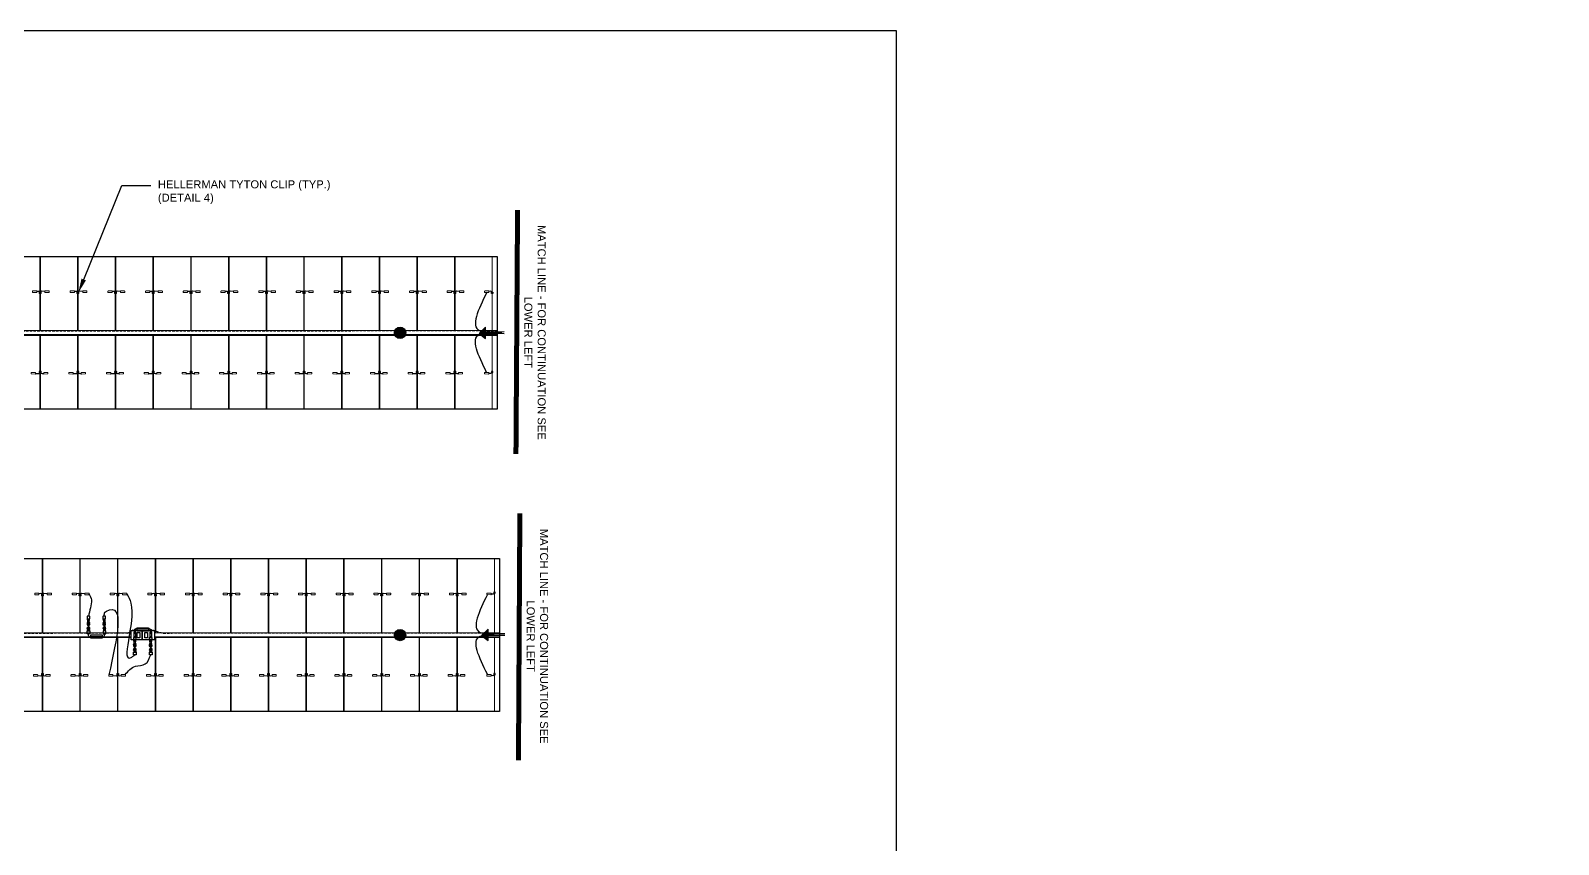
# Model space of a CAD drawing. Header units: feet. Extents: x -12372 to 90117, y -14865 to 4121.
# Drawn here: x 170.6 to 323.4, y 93.4 to 174.9 of the extents above; entities that cross this region are included whole.
import ezdxf
from ezdxf import colors
from ezdxf.entities.mleader import LeaderData, LeaderLine
from ezdxf.math import Vec2, Vec3

# ---------------------------------------------------------------- set-up
doc = ezdxf.new("R2010")
doc.units = ezdxf.units.FT
doc.header["$MEASUREMENT"] = 0
doc.set_wipeout_variables(frame=1)
for name, pattern in [('ACAD-x100644055pbs01-civil$0${ Chain Double-Dash }', [0]), ('HIDDEN', [0.375, 0.25, -0.125]), ('PHANTOM', [2.5, 1.25, -0.25, 0.25, -0.25, 0.25, -0.25])]:
    doc.linetypes.add(name, pattern=pattern)
for name, color, linetype in [('@2x40.5 Tracker LR5', 5, 'Continuous'), ('E-CABL-HARN-NEG', 3, 'Continuous'), ('E-EQPM-HRDW', 16, 'Continuous'), ('E-HARN-COMP', 8, 'Continuous'), ('E-TRNK-CABL-NEG', 6, 'HIDDEN'), ('E-TRUNK-CABLE-POS', 6, 'HIDDEN'), ('E-WIRING DETAILS', 7, 'Continuous'), ('G-ANNO-TEXT', 1, 'Continuous'), ('G-MATC-LINE', 6, 'PHANTOM'), ('PDF_Ediciones', 1, 'Continuous'), ('XREF', 7, 'Continuous')]:
    doc.layers.add(name, color=color, linetype=linetype)
doc.layers.add('E-MODULE', color=253, linetype='Continuous', lineweight=0)
doc.layers.add('E-TRACER-EQMPT', color=252, linetype='Continuous', lineweight=0)
doc.styles.add('NEI-A', font='arial.ttf')

# ---------------------------------------------------------------- blocks, each defined once
blk = doc.blocks.new('CLIP')
blk.add_lwpolyline([(-0.09, 0.1), (0.05, 0.1), (0.05, -0.02), (-0.09, -0.02)], close=True)
at = {"layer": 'PDF_Ediciones', "lineweight": 0}
for points in [[(-0.9, -0.15, -0.414213), (-0.93, -0.12), (-0.93, -0.04, -0.414213), (-0.89, 0), (-0.53, 0, -0.414213), (-0.5, -0.04), (-0.5, -0.12, -0.414213), (-0.53, -0.17), (-0.9, -0.15)], [(0.71, -0.15, 0.414213), (0.75, -0.12), (0.75, -0.04, 0.414213), (0.72, 0), (0.35, 0, 0.414213), (0.32, -0.04), (0.32, -0.12, 0.414213), (0.35, -0.17), (0.71, -0.15)]]:
    blk.add_lwpolyline(points, format="xyb", dxfattribs=at)
at = {"layer": 'XREF', "flags": 128}
blk.add_lwpolyline([(-0.51, -0.1), (-0.18, -0.12, 0.486695), (-0.07, -0.03), (-0.07, 0.11, -0.78238), (0.02, 0.12), (0.02, -0.03, 0.37874), (0.16, -0.11), (0.33, -0.1)], format="xyb", dxfattribs=at)
blk = doc.blocks.new('AES Clamp')
h = blk.add_hatch(color=256)
h.dxf.hatch_style = 1
h.paths.add_polyline_path([(-0.56, 0, 1), (0.56, 0, 1)])
at = {"layer": 'E-WIRING DETAILS'}
blk.add_circle((0, 0), 0.564, dxfattribs=at)
blk = doc.blocks.new('Injected piece wire support')
h = blk.add_hatch(color=256)
h.dxf.hatch_style = 1
h.paths.add_polyline_path([(0, 0.57), (0, -0.57), (0.64, 0.07)])
at = {"layer": 'E-EQPM-HRDW', "flags": 128}
blk.add_lwpolyline([(0.64, 0.07), (0, 0.57), (0, -0.57)], close=True, dxfattribs=at)
blk = doc.blocks.new('A$C2C7A52CE')
at = {"layer": 'E-HARN-COMP'}
for p, q in [((-0.5, 0.09, 0.08), (-0.49, 0.09, 0.08)), ((-0.5, -0.09, 0.08), (-0.49, -0.09, 0.08))]:
    blk.add_line(p, q, dxfattribs=at)
for points, elevation in [([(-0.63, -0.1), (-0.64, -0.1), (-0.64, 0.1), (-0.63, 0.1), (-0.58, 0.1), (-0.57, 0.1), (-0.57, -0.1), (-0.58, -0.1), (-0.63, -0.1)], -0.03), ([(-0.63, 0.03), (-0.63, 0.03), (-0.63, 0.02), (-0.6, 0.02)], 0.08), ([(-0.57, 0.06), (-0.57, 0.06), (-0.52, 0.06), (-0.51, 0.06)], 0.01), ([(-0.51, -0.1), (-0.51, -0.1), (-0.51, 0.1), (-0.51, 0.1), (-0.5, 0.1), (-0.5, -0.1), (-0.51, -0.1)], -0.03), ([(-0.49, 0.1), (-0.49, 0.09), (-0.49, 0.09), (-0.39, 0.06), (-0.28, 0.07), (-0.28, 0.08), (-0.27, 0.08), (-0.27, -0.08), (-0.28, -0.08), (-0.28, -0.08), (-0.39, -0.06), (-0.49, -0.09), (-0.49, -0.1), (-0.49, 0.1)], -0.03), ([(-0.27, -0.08), (-0.27, -0.08), (-0.27, 0.07), (-0.27, 0.08)], -0.03), ([(-0.27, 0.07), (-0.26, 0.07), (-0.25, 0.07), (-0.25, 0.07), (-0.24, 0.07), (-0.24, 0.07), (-0.22, 0.07), (-0.22, 0.07), (-0.22, 0.07), (-0.21, 0.07), (-0.21, 0.07), (-0.2, 0.07), (-0.2, 0.07)], 0.08), ([(0, -0.09), (-0.01, -0.09), (-0.03, -0.1), (-0.14, -0.1), (-0.2, -0.1), (-0.2, -0.09), (-0.2, 0.09), (-0.2, 0.1), (-0.14, 0.1), (-0.03, 0.1), (-0.01, 0.09), (0, 0.09), (0, 0.06), (0, 0), (0, -0.07), (0, -0.09)], -0.02), ([(-0.63, -0.03), (-0.63, -0.03), (-0.63, -0.02), (-0.6, -0.02)], 0.08), ([(-0.57, -0.06), (-0.57, -0.06), (-0.52, -0.06), (-0.51, -0.06)], 0.01), ([(-0.27, -0.07), (-0.26, -0.06), (-0.25, -0.06), (-0.25, -0.07), (-0.24, -0.07), (-0.24, -0.07), (-0.23, -0.07), (-0.22, -0.07), (-0.22, -0.07), (-0.22, -0.07), (-0.22, -0.07), (-0.21, -0.07), (-0.21, -0.07), (-0.2, -0.07), (-0.2, -0.07)], -0.04)]:
    blk.add_lwpolyline(points, dxfattribs=dict(at, elevation=elevation))
for points in [[(-0.59, 0.02), (-0.43, 0.02)], [(-0.43, 0.02), (-0.43, -0.02)], [(-0.59, -0.02), (-0.43, -0.02)]]:
    blk.add_lwpolyline(points, dxfattribs=at)
blk = doc.blocks.new('A$C084F4888')
at = {"layer": 'E-HARN-COMP'}
for p, q in [((0.52, 0.02, 0.01), (0.41, 0.02, 0.01)), ((0.54, 0.02, 0.01), (0.57, 0.02, 0.01)), ((0.52, -0.02, 0.01), (0.41, -0.02, 0.01)), ((0.54, -0.02, 0.01), (0.57, -0.02, 0.01))]:
    blk.add_line(p, q, dxfattribs=at)
for points, elevation in [([(0.2, -0.1), (0.2, -0.09), (0.2, 0.09), (0.2, 0.1), (0.03, 0.1), (0.01, 0.09), (0, 0.09), (0, 0.07), (0, 0.03), (0, -0.01), (0, -0.07), (0, -0.09), (0.03, -0.1), (0.2, -0.1)], -0.01), ([(0.2, 0.07), (0.2, 0.06), (0.2, 0.06), (0.2, 0.06), (0.2, 0.06), (0.2, 0.06), (0.21, 0.06), (0.21, 0.07), (0.21, 0.07), (0.22, 0.06), (0.22, 0.06), (0.22, 0.06)], 0.05), ([(0.27, 0.08), (0.27, -0.08), (0.28, -0.07), (0.28, -0.06), (0.28, -0.06), (0.29, -0.06), (0.31, -0.05), (0.32, -0.05), (0.33, -0.05), (0.35, -0.1), (0.35, -0.1), (0.35, 0.1), (0.35, 0.1), (0.33, 0.05), (0.32, 0.05), (0.31, 0.05), (0.29, 0.06), (0.28, 0.06), (0.28, 0.06), (0.28, 0.07), (0.27, 0.08)], 0), ([(0.35, 0.09), (0.37, 0.09)], 0), ([(0.47, 0.06), (0.47, 0.06), (0.46, 0.07), (0.45, 0.08), (0.43, 0.08), (0.43, 0.07), (0.37, 0.07), (0.37, 0.07), (0.37, 0.1), (0.37, 0.1), (0.37, -0.1), (0.37, -0.1), (0.37, -0.07), (0.37, -0.07), (0.43, -0.07), (0.43, -0.08), (0.45, -0.08), (0.46, -0.07), (0.47, -0.06), (0.47, -0.06), (0.46, -0.06), (0.37, -0.06), (0.37, -0.05), (0.37, -0.04), (0.37, -0.04), (0.37, 0.04), (0.37, 0.04), (0.37, 0.05), (0.37, 0.06)], 0.03), ([(0.37, 0.06), (0.46, 0.06), (0.47, 0.06)], 0.03), ([(0.2, -0.07), (0.2, -0.07), (0.2, -0.07), (0.21, -0.06), (0.21, -0.06), (0.22, -0.07), (0.22, -0.07), (0.22, -0.06), (0.22, -0.06)], 0.01), ([(0.35, -0.09), (0.37, -0.09)], 0)]:
    blk.add_lwpolyline(points, dxfattribs=dict(at, elevation=elevation))
for points in [[(0.27, 0.08), (0.26, 0.07), (0.26, 0.07), (0.26, 0.06), (0.25, 0.06), (0.25, 0.06), (0.23, 0.06), (0.23, 0.06), (0.23, 0.06), (0.22, 0.06), (0.22, 0.06), (0.22, 0.05), (0.22, 0.05), (0.22, 0.05), (0.23, 0.04), (0.26, 0.04), (0.26, 0.05), (0.26, 0.05), (0.26, 0.07)], [(0.37, 0.04), (0.38, 0.04)], [(0.38, -0.04), (0.38, 0.04), (0.38, 0.04), (0.38, -0.04), (0.38, -0.04)], [(0.38, 0.04), (0.39, 0.03), (0.39, -0.03), (0.38, -0.04), (0.38, 0.04), (0.38, 0.04)], [(0.4, 0.04), (0.4, 0.04), (0.39, 0.03), (0.39, -0.03), (0.4, -0.04), (0.4, 0.04)], [(0.39, 0.03), (0.39, 0.03)], [(0.4, 0.04), (0.41, 0.04), (0.41, 0.04), (0.41, 0.03), (0.41, 0.03), (0.57, 0.03), (0.57, 0.03), (0.57, 0.02), (0.57, -0.02), (0.57, -0.03), (0.57, -0.03), (0.41, -0.03), (0.41, -0.04), (0.41, -0.04), (0.4, -0.04), (0.4, -0.04), (0.4, 0.04)], [(0.4, 0.04), (0.4, 0.04), (0.4, -0.04), (0.4, -0.04), (0.4, 0.04)], [(0.4, 0.04), (0.4, 0.04)], [(0.54, 0.02), (0.54, 0.02), (0.54, -0.02), (0.54, -0.02), (0.54, 0.02)], [(0.57, 0.02), (0.57, 0.02), (0.57, -0.02), (0.57, -0.02)], [(0.27, -0.08), (0.26, -0.07), (0.26, -0.07), (0.26, -0.06), (0.25, -0.06), (0.25, -0.06), (0.23, -0.06), (0.23, -0.06), (0.23, -0.06), (0.22, -0.06), (0.22, -0.06), (0.22, -0.05), (0.22, -0.05), (0.22, -0.05), (0.23, -0.04), (0.26, -0.04), (0.26, -0.05), (0.26, -0.05), (0.26, -0.07)], [(0.37, -0.04), (0.38, -0.04)], [(0.38, -0.04), (0.38, -0.04)], [(0.39, -0.03), (0.39, -0.03)], [(0.4, -0.04), (0.4, -0.04)], [(0.4, -0.04), (0.4, -0.04)]]:
    blk.add_lwpolyline(points, dxfattribs=at)
at = {"layer": 'E-HARN-COMP', "elevation": 0.06}
blk.add_lwpolyline([(0.35, 0.02), (0.3, 0.02), (0.3, -0.02), (0.35, -0.02)], close=True, dxfattribs=at)
at = {"layer": 'E-HARN-COMP'}
blk.add_circle((0.32, 0, 0.05), 0.0136, dxfattribs=at)
blk = doc.blocks.new('drop')
at = {"layer": 'E-HARN-COMP'}
blk.add_line((-0.9, 0.35), (0.9, 0.35), dxfattribs=at)
for points in [[(-0.9, 0.41, 0.38464), (-1.28, 0.11), (-1.28, -0.18)], [(0.89, 0.41, -0.38464), (1.27, 0.11), (1.27, -0.18)]]:
    blk.add_lwpolyline(points, format="xyb", dxfattribs=at)
blk.add_lwpolyline([(-0.9, 0.54), (0.9, 0.54), (0.9, 0), (-0.9, 0)], close=True, dxfattribs=at)
blk = doc.blocks.new('Fuse Base')
blk.add_wipeout([(-1.12, 0.46), (1.21, 0.47), (1.21, -0.46), (-1.12, -0.46)])
at = {"layer": 'E-HARN-COMP'}
for points in [[(-1.12, 0.46), (0, 0.46), (0, -0.46), (-1.12, -0.46)], [(-0.52, 0.27), (-0.23, 0.27), (-0.23, -0.27), (-0.52, -0.27)], [(0, 0.46), (1.21, 0.47), (1.21, -0.46), (0, -0.46)], [(0.25, 0.26), (0.51, 0.26), (0.51, -0.26), (0.25, -0.26)]]:
    blk.add_lwpolyline(points, close=True, dxfattribs=at)
blk = doc.blocks.new('E-100-18')
for points in [[(-0.0625, -0.15625), (0.0625, -0.15625), (0.0625, 0.15625), (-0.0625, 0.15625), (-0.0625, -0.15625)], [(-0.0625, 0.09375), (0.0625, 0.09375)], [(-0.0625, -0.09375), (0.0625, -0.09375)]]:
    blk.add_lwpolyline(points)
blk = doc.blocks.new('*U44')
at = {"layer": 'Defpoints'}
blk.add_lwpolyline([(0, 20.5), (31.005, 20.5), (31.005, 0), (0, 0)], close=True, dxfattribs=at)

msp = doc.modelspace()

# ---------------------------------------------------------------- linework, layer by layer
for points in [[(216.86, 148.55), (216.72, 148.55), (216.72, 148.67), (216.86, 148.67)], [(216.86, 140.76), (216.72, 140.76), (216.72, 140.64), (216.86, 140.64)], [(216.86, 140.76), (216.72, 140.76), (216.72, 140.64), (216.86, 140.64)], [(217.09, 118.68), (216.96, 118.68), (216.96, 118.56), (217.09, 118.56)], [(217.09, 118.68), (216.96, 118.68), (216.96, 118.56), (217.09, 118.56)], [(217.09, 110.52), (216.96, 110.52), (216.96, 110.4), (217.09, 110.4)], [(217.09, 110.52), (216.96, 110.52), (216.96, 110.4), (217.09, 110.4)]]:
    msp.add_lwpolyline(points, close=True)
at = {"layer": '@2x40.5 Tracker LR5'}
for points in [[(217.29, 152.26), (217.29, 136.96), (45.06, 136.96), (45.06, 152.26)], [(217.5, 122.02), (217.5, 106.72), (45.27, 106.72), (45.27, 122.02)]]:
    msp.add_lwpolyline(points, close=True, dxfattribs=at)
at = {"layer": 'E-CABL-HARN-NEG'}
for points in [[(216.23, 148.63), (215.5, 144.84), (216.92, 144.71), (217.99, 144.73)], [(216.23, 140.66), (215.5, 144.45), (216.92, 144.58), (217.99, 144.56)], [(216.3, 118.43), (215.57, 114.64), (216.99, 114.51), (218.06, 114.53)], [(216.3, 110.45), (215.57, 114.25), (216.99, 114.37), (218.06, 114.35)]]:
    msp.add_spline(points, degree=3, dxfattribs=at)
for points, end_tangent in [([(176.48, 118.45), (176.71, 117.91, -0.02), (176.61, 117.09, -0.02), (176.42, 116.28, -0.03)], (0.55098, -0.834518)), ([(178.01, 116.28, -0.06), (178.07, 116.65, 0.04), (178.21, 116.75, 0.04), (178.45, 110.38)], (-0.057691, -0.998335)), ([(180.09, 110.42), (181.11, 111.25, -0.05), (182.09, 111.48, -0.09), (182.64, 112.4, -0.05)], (-0.031277, 0.999511))]:
    msp.add_spline(points, degree=3, dxfattribs=dict(at, end_tangent=end_tangent))
at = {"layer": 'E-MODULE'}
for points in [[(167.85, 152.26), (167.85, 144.85), (171.56, 144.85), (171.56, 152.26), (167.85, 152.26)], [(171.62, 152.26), (171.62, 144.85), (175.33, 144.85), (175.33, 152.26), (171.62, 152.26)], [(175.39, 152.26), (175.39, 144.85), (179.1, 144.85), (179.1, 152.26), (175.39, 152.26)], [(179.16, 152.26), (179.16, 144.85), (182.87, 144.85), (182.87, 152.26), (179.16, 152.26)], [(182.93, 152.26), (182.93, 144.85), (186.64, 144.85), (186.64, 152.26), (182.93, 152.26)], [(186.7, 152.26), (186.7, 144.85), (190.41, 144.85), (190.41, 152.26), (186.7, 152.26)], [(190.47, 152.26), (190.47, 144.85), (194.18, 144.85), (194.18, 152.26), (190.47, 152.26)], [(194.24, 152.26), (194.24, 144.85), (197.95, 144.85), (197.95, 152.26), (194.24, 152.26)], [(198, 152.26), (198, 144.85), (201.72, 144.85), (201.72, 152.26), (198, 152.26)], [(201.77, 152.26), (201.77, 144.85), (205.49, 144.85), (205.49, 152.26), (201.77, 152.26)], [(205.54, 152.26), (205.54, 144.85), (209.25, 144.85), (209.25, 152.26), (205.54, 152.26)], [(209.31, 152.26), (209.31, 144.85), (213.02, 144.85), (213.02, 152.26), (209.31, 152.26)], [(213.08, 152.26), (213.08, 144.85), (216.79, 144.85), (216.79, 152.26), (213.08, 152.26)], [(167.85, 144.36), (167.85, 136.96), (171.56, 136.96), (171.56, 144.36), (167.85, 144.36)], [(171.62, 144.36), (171.62, 136.96), (175.33, 136.96), (175.33, 144.36), (171.62, 144.36)], [(175.39, 144.36), (175.39, 136.96), (179.1, 136.96), (179.1, 144.36), (175.39, 144.36)], [(179.16, 144.36), (179.16, 136.96), (182.87, 136.96), (182.87, 144.36), (179.16, 144.36)], [(182.93, 144.36), (182.93, 136.96), (186.64, 136.96), (186.64, 144.36), (182.93, 144.36)], [(186.7, 144.36), (186.7, 136.96), (190.41, 136.96), (190.41, 144.36), (186.7, 144.36)], [(190.47, 144.36), (190.47, 136.96), (194.18, 136.96), (194.18, 144.36), (190.47, 144.36)], [(194.24, 144.36), (194.24, 136.96), (197.95, 136.96), (197.95, 144.36), (194.24, 144.36)], [(198, 144.36), (198, 136.96), (201.72, 136.96), (201.72, 144.36), (198, 144.36)], [(201.77, 144.36), (201.77, 136.96), (205.49, 136.96), (205.49, 144.36), (201.77, 144.36)], [(205.54, 144.36), (205.54, 136.96), (209.25, 136.96), (209.25, 144.36), (205.54, 144.36)], [(209.31, 144.36), (209.31, 136.96), (213.02, 136.96), (213.02, 144.36), (209.31, 144.36)], [(213.08, 144.36), (213.08, 136.96), (216.79, 136.96), (216.79, 144.36), (213.08, 144.36)], [(168.07, 122.02), (168.07, 114.61), (171.78, 114.61), (171.78, 122.02), (168.07, 122.02)], [(171.84, 122.02), (171.84, 114.61), (175.55, 114.61), (175.55, 122.02), (171.84, 122.02)], [(175.6, 122.02), (175.6, 114.61), (179.32, 114.61), (179.32, 122.02), (175.6, 122.02)], [(179.37, 122.02), (179.37, 114.61), (183.09, 114.61), (183.09, 122.02), (179.37, 122.02)], [(183.14, 122.02), (183.14, 114.61), (186.85, 114.61), (186.85, 122.02), (183.14, 122.02)], [(186.91, 122.02), (186.91, 114.61), (190.62, 114.61), (190.62, 122.02), (186.91, 122.02)], [(190.68, 122.02), (190.68, 114.61), (194.39, 114.61), (194.39, 122.02), (190.68, 122.02)], [(194.45, 122.02), (194.45, 114.61), (198.16, 114.61), (198.16, 122.02), (194.45, 122.02)], [(198.22, 122.02), (198.22, 114.61), (201.93, 114.61), (201.93, 122.02), (198.22, 122.02)], [(201.99, 122.02), (201.99, 114.61), (205.7, 114.61), (205.7, 122.02), (201.99, 122.02)], [(205.76, 122.02), (205.76, 114.61), (209.47, 114.61), (209.47, 122.02), (205.76, 122.02)], [(209.53, 122.02), (209.53, 114.61), (213.24, 114.61), (213.24, 122.02), (209.53, 122.02)], [(213.3, 122.02), (213.3, 114.61), (217.01, 114.61), (217.01, 122.02), (213.3, 122.02)], [(168.07, 114.12), (168.07, 106.72), (171.78, 106.72), (171.78, 114.12), (168.07, 114.12)], [(171.84, 114.12), (171.84, 106.72), (175.55, 106.72), (175.55, 114.12), (171.84, 114.12)], [(175.6, 114.12), (175.6, 106.72), (179.32, 106.72), (179.32, 114.12), (175.6, 114.12)], [(179.37, 114.12), (179.37, 106.72), (183.09, 106.72), (183.09, 114.12), (179.37, 114.12)], [(183.14, 114.12), (183.14, 106.72), (186.85, 106.72), (186.85, 114.12), (183.14, 114.12)], [(186.91, 114.12), (186.91, 106.72), (190.62, 106.72), (190.62, 114.12), (186.91, 114.12)], [(190.68, 114.12), (190.68, 106.72), (194.39, 106.72), (194.39, 114.12), (190.68, 114.12)], [(194.45, 114.12), (194.45, 106.72), (198.16, 106.72), (198.16, 114.12), (194.45, 114.12)], [(198.22, 114.12), (198.22, 106.72), (201.93, 106.72), (201.93, 114.12), (198.22, 114.12)], [(201.99, 114.12), (201.99, 106.72), (205.7, 106.72), (205.7, 114.12), (201.99, 114.12)], [(205.76, 114.12), (205.76, 106.72), (209.47, 106.72), (209.47, 114.12), (205.76, 114.12)], [(209.53, 114.12), (209.53, 106.72), (213.24, 106.72), (213.24, 114.12), (209.53, 114.12)], [(213.3, 114.12), (213.3, 106.72), (217.01, 106.72), (217.01, 114.12), (213.3, 114.12)]]:
    msp.add_lwpolyline(points, dxfattribs=at)
at = {"layer": 'E-TRACER-EQMPT'}
for points in [[(217.29, 144.85), (45.08, 144.85), (45.08, 144.36), (217.29, 144.36)], [(141.41, 144.36), (217.29, 144.36), (217.29, 144.85), (141.41, 144.85)], [(141.63, 114.12), (217.5, 114.12), (217.5, 114.61), (141.63, 114.61)]]:
    msp.add_lwpolyline(points, dxfattribs=at)
at = {"layer": 'E-TRNK-CABL-NEG', "linetype": 'ACAD-x100644055pbs01-civil$0${ Chain Double-Dash }'}
for p, q in [((217.29, 144.42), (33.52, 144.5, -0.1)), ((217.52, 114.18), (44.98, 114.26, -0.1))]:
    msp.add_line(p, q, dxfattribs=at)
at = {"layer": 'E-TRUNK-CABLE-POS'}
for p, q in [((217.29, 144.8), (153.31, 144.78, -0.03)), ((180.36, 114.55, -0.02), (85.1, 114.52, -0.08)), ((217.52, 114.56), (184.71, 114.55, -0.02))]:
    msp.add_line(p, q, dxfattribs=at)
at = {"layer": 'G-MATC-LINE', "const_width": 0.5}
for points in [[(219.32, 156.89), (219.16, 132.5)], [(219.55, 126.56), (219.41, 101.85)]]:
    msp.add_lwpolyline(points, dxfattribs=at)
at = {"layer": 'PDF_Ediciones', "lineweight": 0}
for points in [[(216.06, 148.8, 0.414213), (216.02, 148.77), (216.02, 148.69, 0.414213), (216.05, 148.66), (216.42, 148.66, 0.414213), (216.45, 148.69), (216.45, 148.77, 0.414213), (216.42, 148.82), (216.06, 148.8)], [(216.06, 140.51, -0.414213), (216.02, 140.54), (216.02, 140.62, -0.414213), (216.05, 140.66), (216.41, 140.66, -0.414213), (216.44, 140.62), (216.44, 140.54, -0.414213), (216.41, 140.49), (216.06, 140.51)], [(216.06, 140.51, -0.414213), (216.02, 140.54), (216.02, 140.62, -0.414213), (216.05, 140.66), (216.41, 140.66, -0.414213), (216.44, 140.62), (216.44, 140.54, -0.414213), (216.41, 140.49), (216.06, 140.51)], [(216.3, 118.43, -0.414213), (216.25, 118.46), (216.25, 118.54, -0.414213), (216.29, 118.58), (216.65, 118.58, -0.414213), (216.68, 118.54), (216.68, 118.46, -0.414213), (216.65, 118.41), (216.3, 118.43)], [(216.3, 118.43, -0.414213), (216.25, 118.46), (216.25, 118.54, -0.414213), (216.29, 118.58), (216.65, 118.58, -0.414213), (216.68, 118.54), (216.68, 118.46, -0.414213), (216.65, 118.41), (216.3, 118.43)], [(216.3, 110.27, -0.414213), (216.25, 110.3), (216.25, 110.38, -0.414213), (216.29, 110.42), (216.65, 110.42, -0.414213), (216.68, 110.38), (216.68, 110.3, -0.414213), (216.65, 110.25), (216.3, 110.27)], [(216.3, 110.27, -0.414213), (216.25, 110.3), (216.25, 110.38, -0.414213), (216.29, 110.42), (216.65, 110.42, -0.414213), (216.68, 110.38), (216.68, 110.3, -0.414213), (216.65, 110.25), (216.3, 110.27)]]:
    msp.add_lwpolyline(points, format="xyb", dxfattribs=at)
at = {"layer": 'XREF', "flags": 128}
for points in [[(216.79, 148.51, -0.347123), (216.75, 148.54), (216.75, 148.69, 0.37874), (216.61, 148.77), (216.44, 148.75)], [(216.79, 148.51, -0.347123), (216.75, 148.54), (216.75, 148.69, 0.37874), (216.61, 148.77), (216.44, 148.75)], [(216.79, 140.81, 0.347123), (216.75, 140.78), (216.75, 140.63, -0.37874), (216.6, 140.55), (216.44, 140.56)], [(216.79, 140.81, 0.347123), (216.75, 140.78), (216.75, 140.63, -0.37874), (216.6, 140.55), (216.44, 140.56)], [(217.03, 118.73, 0.347123), (216.99, 118.7), (216.99, 118.55, -0.37874), (216.84, 118.47), (216.67, 118.48)], [(217.03, 118.73, 0.347123), (216.99, 118.7), (216.99, 118.55, -0.37874), (216.84, 118.47), (216.67, 118.48)], [(217.03, 110.57, 0.347123), (216.99, 110.54), (216.99, 110.39, -0.37874), (216.84, 110.31), (216.68, 110.32)], [(217.03, 110.57, 0.347123), (216.99, 110.54), (216.99, 110.39, -0.37874), (216.84, 110.31), (216.68, 110.32)]]:
    msp.add_lwpolyline(points, format="xyb", dxfattribs=at)

# ---------------------------------------------------------------- block references
at = {"layer": 'E-CABL-HARN-NEG', "xscale": 0.625, "yscale": 0.625, "zscale": 0.625, "rotation": 180}
msp.add_blockref('drop', (177.22, 114.4, -0.02), dxfattribs=at)
at = {"layer": 'E-HARN-COMP', "yscale": 1.371329021508951, "zscale": 1.371329021508951}
for name, p, xscale, rotation in [('A$C2C7A52CE', (176.42, 116.28, -0.03), -1.371329021508951, 270), ('A$C2C7A52CE', (178, 116.28, -0.03), -1.371329021508951, 270), ('A$C084F4888', (176.42, 114.51, -0.02), -1.371329021508951, 270), ('A$C084F4888', (178.02, 114.51, -0.02), 1.371329021508951, 89.99999999999999)]:
    msp.add_blockref(name, p, dxfattribs=dict(at, xscale=xscale, rotation=rotation))
at = {"layer": 'XREF', "rotation": 180}
for name, p in [('CLIP', (171.57, 148.65)), ('CLIP', (175.34, 148.65)), ('CLIP', (179.11, 148.65)), ('CLIP', (182.88, 148.65)), ('CLIP', (186.65, 148.65)), ('CLIP', (190.41, 148.65)), ('CLIP', (194.19, 148.65)), ('CLIP', (197.95, 148.65)), ('CLIP', (201.73, 148.65)), ('CLIP', (205.49, 148.65)), ('CLIP', (209.27, 148.65)), ('CLIP', (213.03, 148.65)), ('Injected piece wire support', (216.13, 144.61)), ('CLIP', (171.79, 118.41)), ('CLIP', (175.55, 118.41)), ('CLIP', (179.33, 118.41)), ('CLIP', (183.09, 118.41)), ('CLIP', (186.87, 118.41)), ('CLIP', (190.63, 118.41)), ('CLIP', (194.41, 118.41)), ('CLIP', (198.17, 118.41)), ('CLIP', (201.95, 118.41)), ('CLIP', (205.71, 118.41)), ('CLIP', (209.49, 118.41)), ('CLIP', (213.25, 118.41)), ('Injected piece wire support', (216.37, 114.39))]:
    msp.add_blockref(name, p, dxfattribs=at)
at = {"layer": 'XREF'}
for name, p in [('AES Clamp', (207.57, 144.61)), ('CLIP', (171.62, 140.66)), ('CLIP', (175.38, 140.66)), ('CLIP', (179.16, 140.66)), ('CLIP', (182.92, 140.66)), ('CLIP', (186.7, 140.66)), ('CLIP', (190.46, 140.66)), ('CLIP', (194.24, 140.66)), ('CLIP', (198, 140.66)), ('CLIP', (201.77, 140.66)), ('CLIP', (205.54, 140.66)), ('CLIP', (209.31, 140.66)), ('CLIP', (213.08, 140.66)), ('AES Clamp', (207.57, 114.37)), ('CLIP', (171.84, 110.42)), ('CLIP', (175.6, 110.42)), ('CLIP', (179.37, 110.42)), ('CLIP', (183.14, 110.42)), ('CLIP', (186.91, 110.42)), ('CLIP', (190.68, 110.42)), ('CLIP', (194.45, 110.42)), ('CLIP', (198.22, 110.42)), ('CLIP', (201.99, 110.42)), ('CLIP', (205.76, 110.42)), ('CLIP', (209.53, 110.42)), ('CLIP', (213.3, 110.42))]:
    msp.add_blockref(name, p, dxfattribs=at)

# ---------------------------------------------------------------- texts
at = {"layer": 'G-ANNO-TEXT', "char_height": 0.8, "attachment_point": 5, "rotation": 270, "style": 'NEI-A'}
for width, insert in [(25.3166, (221.06, 144.66)), (25.1099, (221.3, 114.26))]:
    msp.add_mtext_dynamic_manual_height_columns('MATCH LINE - FOR CONTINUATION SEE LOWER LEFT', width=width, gutter_width=0.547, heights=[0], dxfattribs=dict(at, insert=insert))

# ---------------------------------------------------------------- leaders
at = {"layer": 'G-ANNO-TEXT'}
ml = msp.add_multileader_mtext('Standard', dxfattribs=at)
ml.set_content('TRACKER TO TRACKER JUMP (TYP.)\\P(DETAIL 5)', color=256, style='NEI-A')
ml.set_leader_properties()
ml.build(insert=Vec2(0, 0))
ml.multileader.update_dxf_attribs({"dogleg_length": 0.36, "arrow_head_size": 1.44, "scale": 8})
ctx = ml.context
ctx.base_point, ctx.scale, ctx.char_height, ctx.arrow_head_size, ctx.landing_gap_size, ctx.plane_origin = Vec3(54.09, 161.05), 8, 0.8, 1.44, 0.72, Vec3(43.51, 145.53)
notes = []
notes.append((ctx, [(0, (1, 1, 0), (51.21, 161.05), (1, 0), 2.88, [(0, [(46.38, 144.96)], 0, [])])]))
ctx.mtext.insert, ctx.mtext.width, ctx.mtext.defined_height, ctx.mtext.flow_direction = Vec3(54.81, 161.57), 21.3912, 4.71, 5
ml = msp.add_multileader_mtext('Standard', dxfattribs=at)
ml.set_content('DRIVE MOTOR \\PLOCATION (TYP.)', color=256, style='NEI-A')
ml.set_leader_properties()
ml.build(insert=Vec2(0, 0))
ml.multileader.update_dxf_attribs({"dogleg_length": 0.36, "arrow_head_size": 1.44, "scale": 8})
ctx = ml.context
ctx.base_point, ctx.scale, ctx.char_height, ctx.arrow_head_size, ctx.landing_gap_size, ctx.plane_origin = Vec3(139.61, 159.46), 8, 0.8, 1.44, 0.72, Vec3(129.18, 147.29)
notes.append((ctx, [(0, (1, 1, 0), (136.73, 159.46), (1, 0), 2.88, [(0, [(133.08, 146.61)], 0, [])])]))
ctx.mtext.insert, ctx.mtext.width, ctx.mtext.flow_direction = Vec3(140.33, 159.98), 12.6342, 5
ml = msp.add_multileader_mtext('Standard', dxfattribs=at)
ml.set_content('HELLERMAN TYTON CLIP (TYP.)\\P(DETAIL 4)', color=256, style='NEI-A')
ml.set_leader_properties()
ml.build(insert=Vec2(0, 0))
ml.multileader.update_dxf_attribs({"dogleg_length": 0.36, "arrow_head_size": 1.44, "scale": 8})
ctx = ml.context
ctx.base_point, ctx.scale, ctx.char_height, ctx.arrow_head_size, ctx.landing_gap_size, ctx.plane_origin = Vec3(182.64, 159.36), 8, 0.8, 1.44, 0.72, Vec3(172.53, 149.19)
notes.append((ctx, [(0, (1, 1, 0), (179.76, 159.36), (1, 0), 2.88, [(0, [(175.4, 148.61)], 0, [])])]))
ctx.mtext.insert, ctx.mtext.width, ctx.mtext.flow_direction = Vec3(183.36, 159.87), 17.5037, 5
ml = msp.add_multileader_mtext('Standard', dxfattribs=at)
ml.set_content('AES DC BUS CLIP (TYP.)\\P(INSTALLED AT INTERVALS NOT EXCEEDING 4\'-6") (DETAIL 3)', color=256, style='NEI-A')
ml.set_leader_properties()
ml.build(insert=Vec2(0, 0))
ml.multileader.update_dxf_attribs({"dogleg_length": 0.36, "arrow_head_size": 1.44, "scale": 8})
ctx = ml.context
ctx.base_point, ctx.scale, ctx.char_height, ctx.arrow_head_size, ctx.landing_gap_size, ctx.plane_origin = Vec3(106.39, 157.97), 8, 0.8, 1.44, 0.72, Vec3(95.96, 145.79)
notes.append((ctx, [(0, (1, 1, 0), (103.51, 157.97), (1, 0), 2.88, [(0, [(99.64, 145.11)], 0, [])])]))
ctx.mtext.insert, ctx.mtext.width, ctx.mtext.defined_height, ctx.mtext.flow_direction = Vec3(107.11, 158.48), 14.848, 1.95, 5
for ctx, leaders in notes:
    for number, flags, end, landing, length, lines in leaders:
        leader = LeaderData()
        leader.index, (leader.has_last_leader_line, leader.has_dogleg_vector, leader.attachment_direction) = number, flags
        leader.last_leader_point, leader.dogleg_vector, leader.dogleg_length = Vec3(end), Vec3(landing), length
        for number, points, colour, breaks in lines:
            line = LeaderLine()
            line.index, line.vertices, line.color, line.breaks = number, Vec3.list(points), colors.encode_raw_color(colour), breaks
            leader.lines.append(line)
        ctx.leaders.append(leader)

# ---------------------------------------------------------------- next in the draw order: block references
at = {"layer": 'E-HARN-COMP'}
msp.add_blockref('Fuse Base', (181.8, 114.37), dxfattribs=at)

# ---------------------------------------------------------------- next in the draw order: linework, layer by layer
at = {"layer": 'E-CABL-HARN-NEG', "end_tangent": (0.15531, 0.987866)}
msp.add_spline([(180.25, 118.49), (180.67, 117.57, -0.03), (180.74, 112.17, -0.05), (181.05, 112.41, 0.01)], degree=3, dxfattribs=at)
at = {"layer": 'E-TRUNK-CABLE-POS'}
msp.add_open_spline([(180.36, 114.55, -0.17), (180.63, 114.76, -0.17), (181.23, 115.12, -0.17), (182.59, 115.12, -0.17), (183.65, 114.49, -0.17), (184.45, 114.56, -0.17), (184.71, 114.55, -0.17)], degree=3, knots=[0.077701, 0.077701, 0.077701, 0.077701, 1.082642, 2.291463, 3.888959, 4.660297, 4.660297, 4.660297, 4.660297], dxfattribs=at)

# ---------------------------------------------------------------- next in the draw order: block references
at = {"layer": 'Defpoints', "xscale": 8, "yscale": 8, "zscale": 8}
msp.add_blockref('*U44', (9.15, 10.86), dxfattribs=at)
at = {"layer": 'E-CABL-HARN-NEG', "xscale": 0.625, "yscale": 0.625, "zscale": 0.625}
msp.add_blockref('drop', (181.85, 114.77), dxfattribs=at)
at = {"layer": 'E-HARN-COMP', "xscale": 1.714161265572724, "yscale": 1.714161265572724, "zscale": 1.714161265572724}
for p in [(181.05, 114.39), (182.65, 114.39)]:
    msp.add_blockref('E-100-18', p, dxfattribs=at)
at = {"layer": 'E-HARN-COMP', "xscale": -1.371329021508951, "yscale": 1.371329021508951, "zscale": 1.371329021508951, "rotation": 270}
for name, p in [('A$C2C7A52CE', (181.05, 114.13, 0.07)), ('A$C084F4888', (181.06, 112.4, 0.01)), ('A$C2C7A52CE', (182.64, 114.13, 0.07)), ('A$C084F4888', (182.65, 112.4, -0.04))]:
    msp.add_blockref(name, p, dxfattribs=at)

doc.saveas('drawing.dxf')
